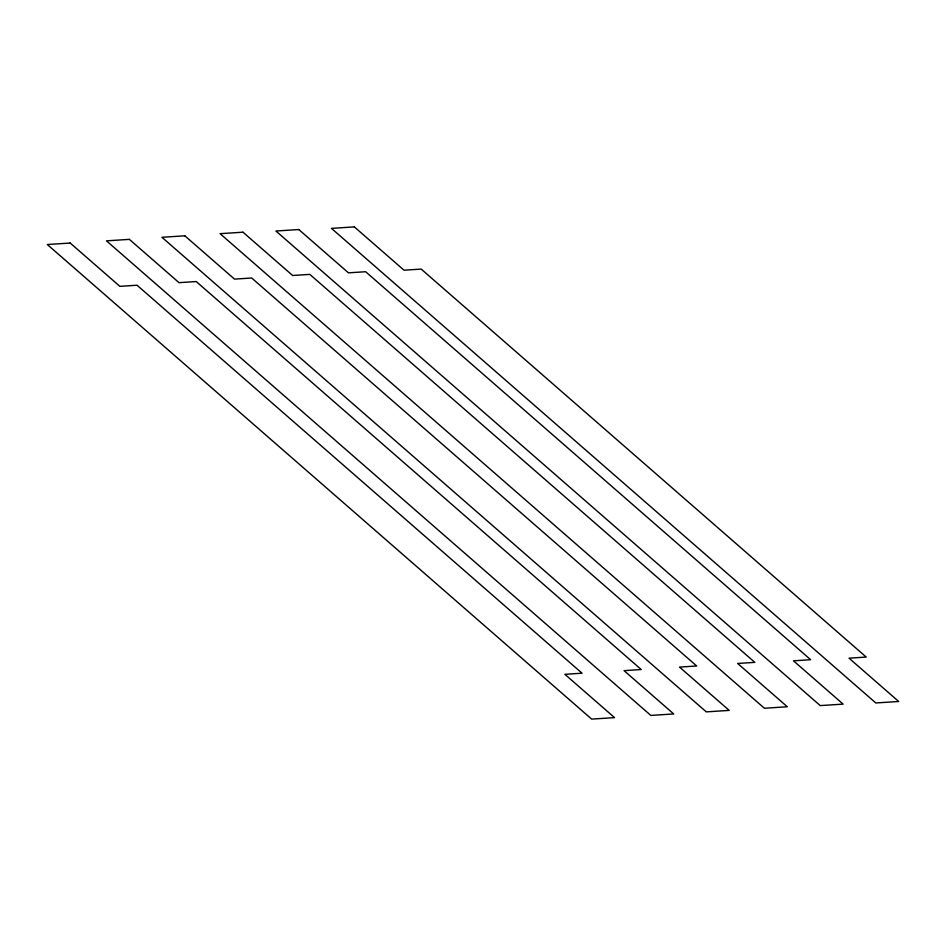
<?xml version="1.0" encoding="UTF-8"?>
<svg xmlns="http://www.w3.org/2000/svg" width="946" height="946" viewBox="0 0 946 946"><rect width="100%" height="100%" fill="white"/><g stroke="black" fill="none" stroke-linecap="round" stroke-linejoin="round"><path stroke-width="1.42" d="M70.193 243.039L47.3 244.517L591.652 719.102L614.545 717.624L564.88 674.321L582.05 673.209L137.04 285.231L119.87 286.342L70.193 243.039M129.366 239.362L106.472 240.852L650.813 715.424L673.718 713.946L624.053 670.643L641.222 669.532L196.212 281.553L179.031 282.665L129.366 239.362M184.848 235.814L161.943 237.292L706.295 711.877L729.189 710.399L679.524 667.096L696.694 665.984L251.683 278.006L234.513 279.117L184.848 235.814M242.968 232.196L220.075 233.674L764.415 708.258L787.32 706.768L737.655 663.465L754.825 662.366L309.815 274.387L292.633 275.487L242.968 232.196M298.794 229.535L275.901 231.013L820.241 705.598L843.134 704.12L793.469 660.816L810.651 659.705L365.629 271.727L348.459 272.838L298.794 229.535M354.348 226.898L331.455 228.376L875.807 702.961L898.7 701.483L849.035 658.18L866.205 657.068L421.195 269.09L404.025 270.201L354.348 226.898"/></g></svg>
